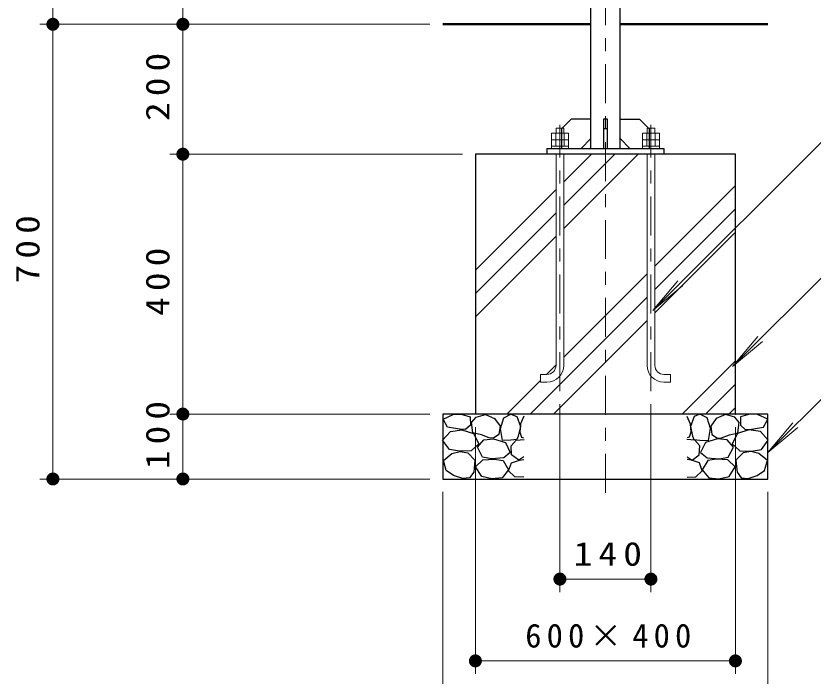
# Model space of a CAD drawing. Units: millimetres on the paper, scale 1:20. Extents: x -365 to 0, y 0 to 257.
# Drawn here: x -240.2 to -178.9, y 50.8 to 101.6 of the extents above; entities that cross this region are included whole.
import ezdxf

# ---------------------------------------------------------------- set-up
doc = ezdxf.new("R2010")
doc.units = ezdxf.units.MM
doc.linetypes.add('USER2', pattern=[6, 3, -1, 1, -1])
doc.layers.add('LY_1', color=7, linetype='Continuous', lineweight=13)
doc.styles.add('ＭＳ ゴシック', font='')
doc.styles.get('ＭＳ ゴシック').set_extended_font_data('MS Gothic')

# ---------------------------------------------------------------- blocks, each defined once
blk = doc.blocks.new('filled_dot')
at = {"color": 0, "linetype": 'Continuous', "lineweight": -2, "const_width": 1.25}
blk.add_lwpolyline([(-0.625, 0, 1), (0.625, 0, 1)], format="xyb", close=True, dxfattribs=at)

msp = doc.modelspace()

# ---------------------------------------------------------------- linework, layer by layer
at = {"layer": 'LY_1', "linetype": 'USER2'}
for p, q in [((-194.845, 64.923), (-194.845, 139.231)), ((-198.345, 72.739), (-198.345, 93.239)), ((-191.345, 72.739), (-191.345, 93.239))]:
    msp.add_line(p, q, dxfattribs=at)
at = {"layer": 'LY_1'}
for p, q in [((-237.345, 100.989), (-237.345, 138.489)), ((-227.345, 100.989), (-227.345, 129.989)), ((-208.347, 100.989), (-238.345, 100.989)), ((-208.347, 100.989), (-238.345, 100.989)), ((-237.345, 65.989), (-237.345, 100.989)), ((-208.347, 100.989), (-228.345, 100.989)), ((-218.347, 100.989), (-228.345, 100.989)), ((-227.345, 90.989), (-227.345, 100.989)), ((-176.842, 93.303), (-191.198, 78.947)), ((-197.695, 92.599), (-198.995, 92.599)), ((-198.995, 92.599), (-198.995, 91.439)), ((-198.67, 92.599), (-198.67, 91.599)), ((-198.645, 92.599), (-198.645, 92.989)), ((-198.645, 92.989), (-198.045, 92.989)), ((-198.045, 92.599), (-198.045, 92.989)), ((-198.02, 92.599), (-198.02, 91.599)), ((-197.695, 92.599), (-197.695, 91.439)), ((-191.995, 92.599), (-190.695, 92.599)), ((-191.995, 92.599), (-191.995, 91.439)), ((-191.67, 92.599), (-191.67, 91.599)), ((-191.045, 92.989), (-191.645, 92.989)), ((-191.645, 92.599), (-191.645, 92.989)), ((-191.045, 92.599), (-191.045, 92.989)), ((-191.02, 92.599), (-191.02, 91.599)), ((-190.695, 92.599), (-190.695, 91.439)), ((-197.695, 92.099), (-198.995, 92.099)), ((-191.995, 92.099), (-190.695, 92.099)), ((-197.695, 91.599), (-198.995, 91.599)), ((-191.995, 91.599), (-190.695, 91.599)), ((-205.845, 90.989), (-228.347, 90.989)), ((-218.347, 90.989), (-228.345, 90.989)), ((-227.347, 70.989), (-227.347, 90.989)), ((-198.645, 74.739), (-198.645, 90.989)), ((-198.045, 85.278), (-192.334, 90.989)), ((-198.045, 87.074), (-194.131, 90.989)), ((-198.045, 88.87), (-195.927, 90.989)), ((-198.045, 74.739), (-198.045, 90.989)), ((-191.645, 74.739), (-191.645, 90.989)), ((-191.045, 74.739), (-191.045, 90.989)), ((-191.045, 82.379), (-184.845, 88.579)), ((-204.845, 82.07), (-198.645, 88.27)), ((-204.845, 80.274), (-198.645, 86.474)), ((-191.045, 80.583), (-184.845, 86.783)), ((-204.845, 78.478), (-198.645, 84.678)), ((-191.045, 78.787), (-184.845, 84.987)), ((-176.842, 82.872), (-185.062, 74.652)), ((-198.045, 75.379), (-191.645, 81.779)), ((-191.198, 78.947), (-189.27, 81.245)), ((-191.198, 78.947), (-188.9, 80.876)), ((-200.639, 70.989), (-191.645, 79.983)), ((-198.843, 70.989), (-191.645, 78.187)), ((-185.062, 74.652), (-183.134, 76.95)), ((-185.062, 74.652), (-182.764, 76.58)), ((-188.943, 70.989), (-184.845, 75.087)), ((-199.385, 74.039), (-198.645, 74.779)), ((-202.435, 70.989), (-199.845, 73.579)), ((-199.345, 74.039), (-199.845, 74.039)), ((-199.845, 74.039), (-199.845, 73.439)), ((-190.345, 74.039), (-189.845, 74.039)), ((-189.845, 74.039), (-189.845, 73.439)), ((-199.345, 73.439), (-199.845, 73.439)), ((-190.345, 73.439), (-189.845, 73.439)), ((-187.147, 70.989), (-184.845, 73.291)), ((-176.842, 73.521), (-182.345, 68.018)), ((-198.345, 71.739), (-198.345, 57.284)), ((-191.345, 71.739), (-191.345, 57.284)), ((-185.351, 70.989), (-184.845, 71.495)), ((-208.345, 70.989), (-228.347, 70.989)), ((-227.347, 65.989), (-227.347, 70.989)), ((-204.845, 69.971), (-204.845, 50.989)), ((-184.845, 69.971), (-184.845, 50.989)), ((-182.345, 68.018), (-180.417, 70.316)), ((-182.345, 68.018), (-180.047, 69.947)), ((-208.345, 65.989), (-238.345, 65.989)), ((-208.345, 65.989), (-228.347, 65.989)), ((-207.345, 64.989), (-207.345, 43.989)), ((-182.345, 64.989), (-182.345, 43.989)), ((-191.345, 58.284), (-198.345, 58.284)), ((-184.845, 51.989), (-204.845, 51.989))]:
    msp.add_line(p, q, dxfattribs=at)
at = {"layer": 'LY_1', "lineweight": 25}
for p, q in [((-195.97, 100.989), (-195.97, 114.239)), ((-193.72, 100.989), (-193.72, 114.239)), ((-195.97, 91.439), (-195.97, 100.989)), ((-193.72, 91.439), (-193.72, 100.989)), ((-198.22, 92.939), (-197.47, 93.689)), ((-195.97, 93.689), (-197.47, 93.689)), ((-194.695, 93.689), (-194.995, 93.689)), ((-194.995, 93.689), (-194.995, 91.439)), ((-194.695, 91.439), (-194.695, 93.689)), ((-193.72, 93.689), (-192.22, 93.689)), ((-191.47, 92.939), (-192.22, 93.689)), ((-198.22, 92.939), (-198.22, 91.439)), ((-194.695, 92.939), (-194.995, 92.939)), ((-191.47, 92.939), (-191.47, 91.439)), ((-195.97, 92.189), (-196.72, 91.439)), ((-193.72, 92.189), (-192.97, 91.439)), ((-199.345, 91.439), (-199.345, 90.989)), ((-199.345, 91.439), (-190.345, 91.439)), ((-190.345, 91.439), (-190.345, 90.989)), ((-184.845, 90.989), (-204.845, 90.989)), ((-204.845, 90.989), (-204.845, 70.971)), ((-184.845, 70.971), (-184.845, 90.989)), ((-182.345, 70.989), (-207.345, 70.989)), ((-207.345, 70.989), (-207.345, 65.989)), ((-184.864, 70.971), (-184.845, 70.989)), ((-182.345, 65.989), (-182.345, 70.989)), ((-207.345, 65.989), (-182.345, 65.989))]:
    msp.add_line(p, q, dxfattribs=at)
at = {"layer": 'LY_1', "lineweight": 50}
for p, q in [((-207.347, 100.989), (-195.97, 100.989)), ((-193.72, 100.989), (-182.347, 100.989))]:
    msp.add_line(p, q, dxfattribs=at)
at = {"layer": 'LY_1', "lineweight": 25}
for points in [[(-206.078, 69.814), (-206.995, 69.988), (-207.33, 70.582), (-206.549, 70.942), (-205.942, 70.979), (-205.236, 70.781), (-205.224, 70.124), (-205.595, 69.802)], [(-203.786, 69.158), (-204.381, 69.393), (-205.038, 69.542), (-205.137, 70.335), (-204.79, 70.756), (-204.071, 70.954), (-203.365, 70.657), (-202.944, 70.062), (-203.043, 69.418), (-203.464, 69.12)], [(-201.655, 69.034), (-202.114, 68.984), (-202.77, 68.959), (-202.919, 69.876), (-202.671, 70.706), (-202.114, 70.979), (-201.668, 70.793), (-201.383, 70.037), (-201.544, 69.282)], [(-188.035, 69.034), (-187.577, 68.984), (-186.92, 68.959), (-186.771, 69.876), (-187.019, 70.706), (-187.577, 70.979), (-188.023, 70.793), (-188.308, 70.037), (-188.147, 69.282)], [(-185.904, 69.158), (-185.309, 69.393), (-184.653, 69.542), (-184.554, 70.335), (-184.9, 70.756), (-185.619, 70.954), (-186.325, 70.657), (-186.747, 70.062), (-186.647, 69.418), (-186.226, 69.12)], [(-183.612, 69.814), (-182.695, 69.988), (-182.361, 70.582), (-183.141, 70.942), (-183.748, 70.979), (-184.454, 70.781), (-184.467, 70.124), (-184.095, 69.802)], [(-206.078, 68.142), (-206.847, 68.253), (-207.367, 68.972), (-206.772, 69.653), (-205.88, 69.777), (-205, 69.492), (-204.592, 68.687), (-205.174, 68.166)], [(-183.612, 68.142), (-182.844, 68.253), (-182.323, 68.972), (-182.918, 69.653), (-183.81, 69.777), (-184.69, 69.492), (-185.099, 68.687), (-184.516, 68.166)], [(-203.613, 67.547), (-204.294, 67.671), (-204.691, 68.451), (-204.208, 68.997), (-203.464, 69.071), (-202.535, 68.786), (-202.163, 68.018), (-202.671, 67.609)], [(-186.077, 67.547), (-185.396, 67.671), (-185, 68.451), (-185.483, 68.997), (-186.226, 69.071), (-187.155, 68.786), (-187.527, 68.018), (-187.019, 67.609)], [(-205.818, 66.023), (-206.524, 66.246), (-207.082, 66.643), (-207.305, 67.423), (-206.648, 67.956), (-206.024, 68.101), (-205.434, 67.993), (-204.889, 67.436), (-204.976, 66.519), (-205.298, 66.073)], [(-183.872, 66.023), (-183.166, 66.246), (-182.608, 66.643), (-182.385, 67.423), (-183.042, 67.956), (-183.667, 68.101), (-184.256, 67.993), (-184.801, 67.436), (-184.715, 66.519), (-184.393, 66.073)], [(-203.576, 66.01), (-204.356, 66.171), (-204.827, 66.927), (-204.27, 67.46), (-203.402, 67.509), (-202.721, 67.423), (-202.3, 66.692), (-202.795, 66.072)], [(-186.115, 66.01), (-185.334, 66.171), (-184.863, 66.927), (-185.421, 67.46), (-186.288, 67.509), (-186.97, 67.423), (-187.391, 66.692), (-186.895, 66.072)]]:
    msp.add_lwpolyline(points, close=True, dxfattribs=at)
for points in [[(-201.11, 70.818), (-201.37, 70.248), (-201.42, 69.591), (-201.296, 69.207), (-201.135, 69.145)], [(-188.58, 70.818), (-188.32, 70.248), (-188.27, 69.591), (-188.394, 69.207), (-188.555, 69.145)], [(-201.123, 67.683), (-201.507, 67.448), (-202.064, 67.844), (-202.101, 68.551), (-201.717, 68.984), (-201.098, 69.021)], [(-188.568, 67.683), (-188.184, 67.448), (-187.626, 67.844), (-187.589, 68.551), (-187.973, 68.984), (-188.593, 69.021)], [(-201.123, 66.122), (-201.804, 66.147), (-202.3, 66.618), (-202.077, 67.237), (-201.457, 67.448), (-201.123, 67.485)], [(-188.568, 66.122), (-187.886, 66.147), (-187.391, 66.618), (-187.614, 67.237), (-188.233, 67.448), (-188.568, 67.485)]]:
    msp.add_lwpolyline(points, dxfattribs=at)
at = {"layer": 'LY_1'}
for centre, radius, start, end in [((-199.345, 74.739), 1.3, 270, 0), ((-199.345, 74.739), 0.7, 270, 0), ((-190.345, 74.739), 1.3, 180, 270), ((-190.345, 74.739), 0.7, 180, 270)]:
    msp.add_arc(centre, radius, start, end, dxfattribs=at)

# ---------------------------------------------------------------- block references
at = {"layer": 'LY_1', "xscale": 0.4, "yscale": 0.4}
for p, rotation in [((-237.345, 100.989), 90), ((-237.345, 100.989), 270), ((-227.345, 100.989), 90), ((-227.345, 100.989), 270), ((-227.347, 90.989), 270), ((-227.345, 90.989), 90), ((-227.347, 70.989), 270), ((-227.347, 70.989), 90), ((-237.345, 65.989), 90), ((-227.347, 65.989), 90), ((-191.345, 58.284), 180), ((-184.845, 51.989), 180)]:
    msp.add_blockref('filled_dot', p, dxfattribs=dict(at, rotation=rotation))
for p in [(-198.345, 58.284), (-204.845, 51.989)]:
    msp.add_blockref('filled_dot', p, dxfattribs=at)

# ---------------------------------------------------------------- texts
at = {"layer": 'LY_1', "char_height": 1.833, "attachment_point": 8, "rotation": 90, "style": 'ＭＳ ゴシック'}
for s, insert in [('\\T1.33;\\W1.15;200', (-228.345, 96.406)), ('\\T1.33;\\W1.15;700', (-238.345, 83.906)), ('\\T1.33;\\W1.15;400', (-228.347, 81.406)), ('\\T1.33;\\W1.15;100', (-228.347, 69.606))]:
    msp.add_mtext(s, dxfattribs=dict(at, insert=insert))
at = {"layer": 'LY_1', "char_height": 1.833, "attachment_point": 8, "style": 'ＭＳ ゴシック'}
for s, insert in [('\\T1.33;\\W1.15;140', (-194.424, 59.284)), ('\\T1.32;600×400', (-194.425, 52.989))]:
    msp.add_mtext(s, dxfattribs=dict(at, insert=insert))

doc.saveas('drawing.dxf')
